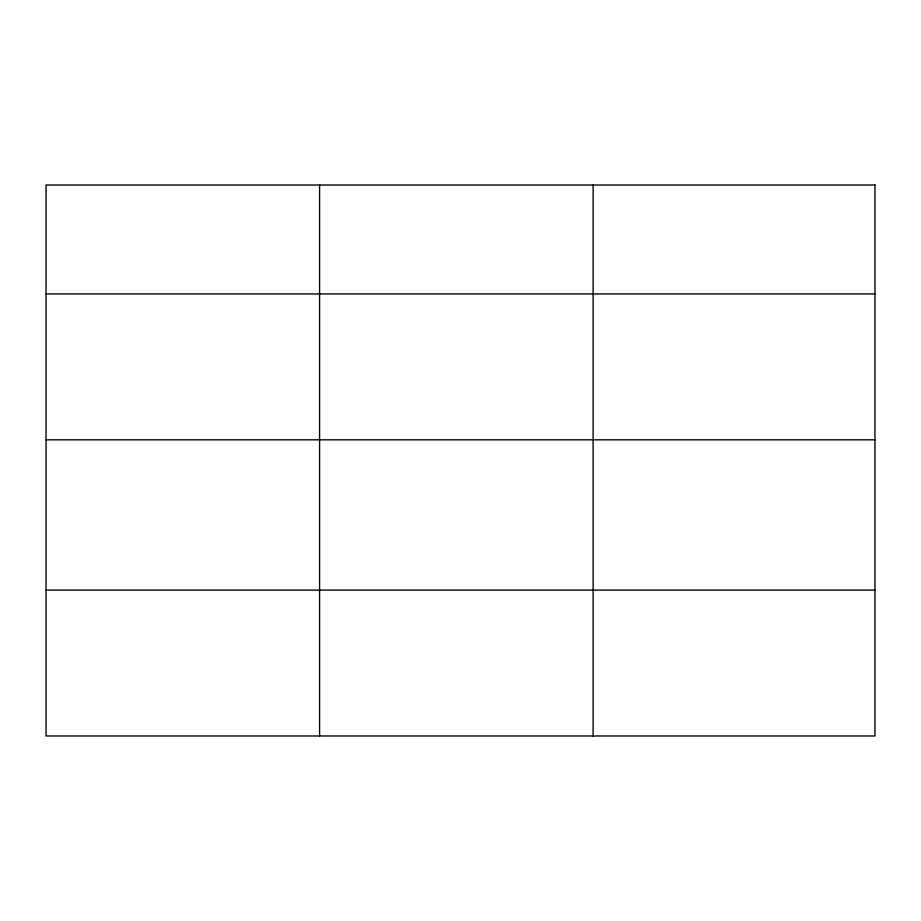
<?xml version="1.0" encoding="UTF-8"?>
<svg xmlns="http://www.w3.org/2000/svg" width="921" height="921" viewBox="0 0 921 921"><rect width="100%" height="100%" fill="white"/><g stroke="black" fill="none" stroke-linecap="round" stroke-linejoin="round"><path stroke-width="1.38" d="M46.05 293.949L874.95 293.949M46.05 439.824L874.95 439.824M46.05 590.108L874.95 590.108M593.124 185.029L593.124 735.971M319.587 185.029L319.587 735.971M874.95 185.029L46.05 185.029L46.05 735.971L874.95 735.971L874.95 185.029"/></g></svg>
